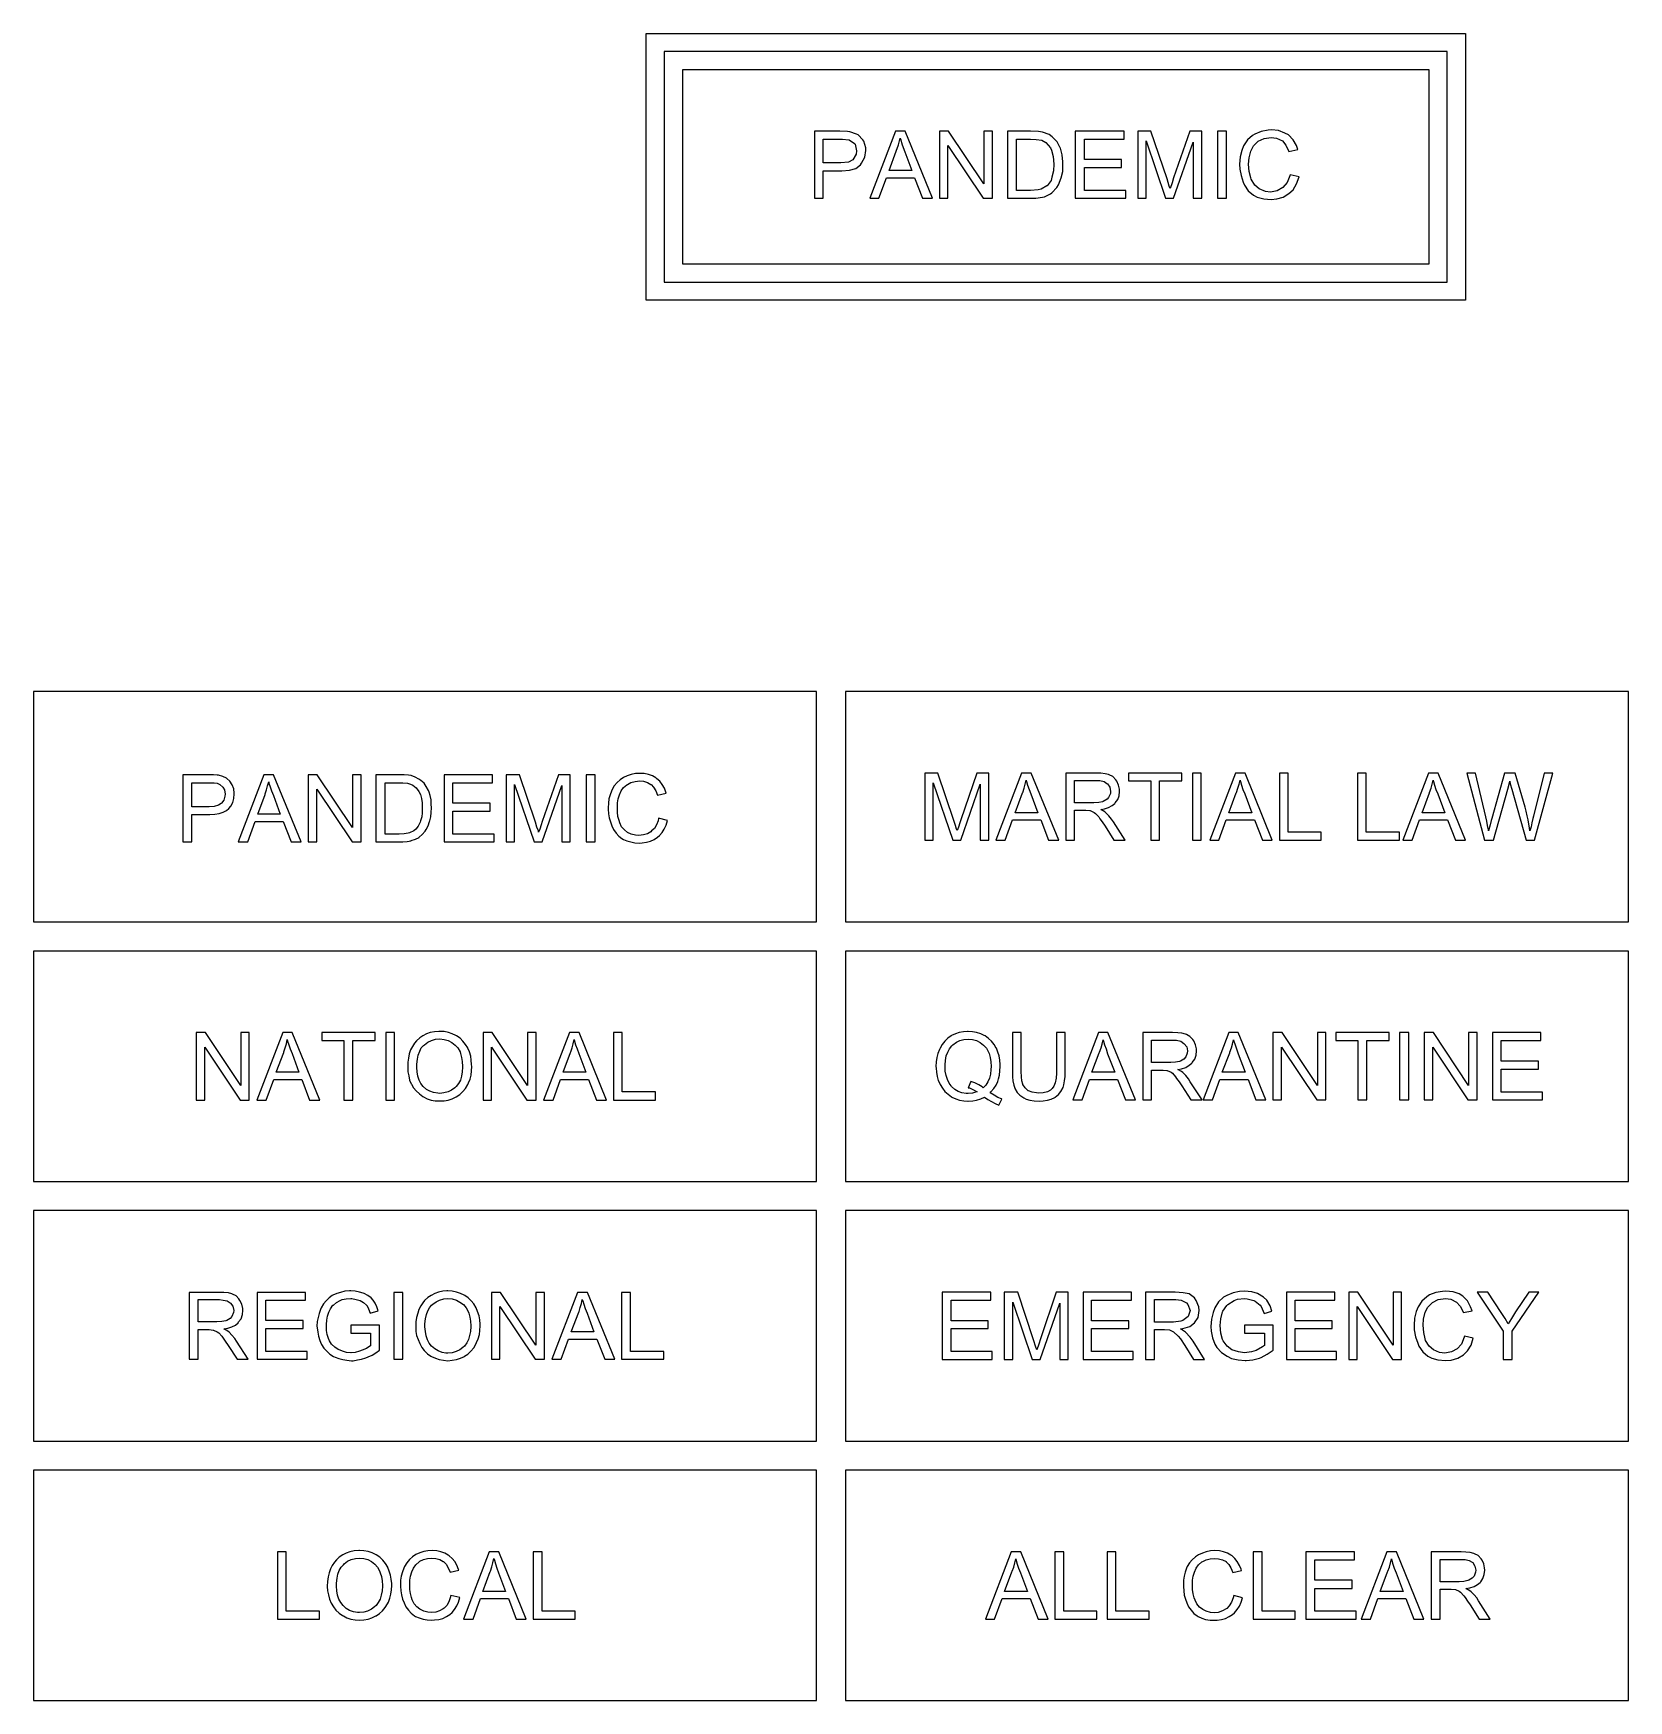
# Model space of a CAD drawing. Header units: inches. Extents: x 209 to 326, y 152 to 200.
# Drawn here: x 304.91 to 310.4, y 170.32 to 176.06 of the extents above; entities that cross this region are included whole.
import ezdxf

# ---------------------------------------------------------------- set-up
doc = ezdxf.new("R2010")
doc.units = ezdxf.units.IN
doc.header["$MEASUREMENT"] = 0

msp = doc.modelspace()

# ---------------------------------------------------------------- linework, layer by layer
at = {"color": 1, "linetype": 'ByBlock'}
for points in [[(307.0187, 176.0577), (309.8376, 176.0577), (309.8376, 175.1398), (307.0187, 175.1398)], [(307.1437, 175.2648), (309.7126, 175.2648), (309.7126, 175.9327), (307.1437, 175.9327)]]:
    msp.add_lwpolyline(points, close=True, dxfattribs=at)
at = {"color": 4, "linetype": 'ByBlock'}
for points in [[(307.0812, 175.2022), (309.7752, 175.2022), (309.7752, 175.9952), (307.0812, 175.9952)], [(304.911, 173.0007), (307.605, 173.0007), (307.605, 173.7937), (304.911, 173.7937)], [(307.705, 173.0007), (310.399, 173.0007), (310.399, 173.7937), (307.705, 173.7937)], [(304.911, 172.1077), (307.605, 172.1077), (307.605, 172.9007), (304.911, 172.9007)], [(307.705, 172.1077), (310.399, 172.1077), (310.399, 172.9007), (307.705, 172.9007)], [(304.911, 171.2147), (307.605, 171.2147), (307.605, 172.0077), (304.911, 172.0077)], [(307.705, 171.2147), (310.399, 171.2147), (310.399, 172.0077), (307.705, 172.0077)], [(304.911, 170.3217), (307.605, 170.3217), (307.605, 171.1147), (304.911, 171.1147)], [(307.705, 170.3217), (310.399, 170.3217), (310.399, 171.1147), (307.705, 171.1147)]]:
    msp.add_lwpolyline(points, close=True, dxfattribs=at)
at = {"color": 2, "linetype": 'ByBlock', "flags": 128}
for points in [[(307.7712, 175.6312), (307.7745, 175.655), (307.7745, 175.6637), (307.768, 175.6865), (307.7647, 175.6919), (307.7485, 175.7082), (307.7431, 175.7114), (307.7202, 175.7191), (307.7116, 175.7202), (307.6856, 175.7212), (307.5978, 175.7212), (307.5978, 175.4902), (307.6281, 175.4902), (307.6281, 175.5845), (307.6877, 175.5845), (307.6921, 175.5845), (307.7192, 175.5867), (307.7409, 175.5932), (307.7561, 175.6052), (307.7604, 175.6106)], [(307.742, 175.642), (307.7301, 175.6225), (307.7148, 175.6149), (307.6888, 175.6117), (307.6281, 175.6117), (307.6281, 175.6941), (307.6877, 175.6941), (307.6942, 175.6941), (307.7159, 175.6919), (307.717, 175.6919), (307.7355, 175.6789), (307.7376, 175.6767), (307.7431, 175.6539)], [(307.91, 175.7212), (307.8764, 175.7212), (307.7886, 175.4902), (307.82, 175.4902), (307.846, 175.5607), (307.9425, 175.5607), (307.9696, 175.4902), (308.0043, 175.4902)], [(307.9328, 175.5856), (307.8547, 175.5856), (307.8797, 175.6528), (307.8872, 175.6746), (307.8927, 175.6973), (307.8937, 175.6952), (307.9002, 175.6746), (307.9089, 175.6496)], [(308.181, 175.7212), (308.181, 175.54), (308.0596, 175.7212), (308.0282, 175.7212), (308.0282, 175.4902), (308.0574, 175.4902), (308.0574, 175.6724), (308.1789, 175.4902), (308.2103, 175.4902), (308.2103, 175.7212)], [(308.4531, 175.616), (308.4499, 175.6398), (308.4445, 175.6627), (308.4434, 175.6637), (308.4326, 175.6843), (308.4163, 175.7017), (308.4055, 175.7093), (308.3827, 175.718), (308.3686, 175.7202), (308.3415, 175.7212), (308.2624, 175.7212), (308.2624, 175.4902), (308.3458, 175.4902), (308.36, 175.4902), (308.3827, 175.4945), (308.3892, 175.4956), (308.4098, 175.5053), (308.4152, 175.5086), (308.4315, 175.527), (308.438, 175.5368), (308.4466, 175.5607), (308.4521, 175.5823), (308.4531, 175.6073)], [(308.4206, 175.5845), (308.4152, 175.5628), (308.412, 175.552), (308.399, 175.5335), (308.3979, 175.5335), (308.3784, 175.5216), (308.3675, 175.5194), (308.3415, 175.5173), (308.2927, 175.5173), (308.2927, 175.6941), (308.3415, 175.6941), (308.361, 175.693), (308.3805, 175.6898), (308.3935, 175.6822), (308.4098, 175.6637), (308.4141, 175.6561), (308.4196, 175.6344), (308.4217, 175.6073)], [(308.5269, 175.5173), (308.5269, 175.5964), (308.6548, 175.5964), (308.6548, 175.6236), (308.5269, 175.6236), (308.5269, 175.6941), (308.6635, 175.6941), (308.6635, 175.7212), (308.4955, 175.7212), (308.4955, 175.4902), (308.6689, 175.4902), (308.6689, 175.5173)], [(308.9009, 175.4902), (308.9302, 175.4902), (308.9302, 175.7212), (308.889, 175.7212), (308.8337, 175.5607), (308.8283, 175.5433), (308.8218, 175.5238), (308.8185, 175.5324), (308.8109, 175.5574), (308.7557, 175.7212), (308.7101, 175.7212), (308.7101, 175.4902), (308.7394, 175.4902), (308.7394, 175.6876), (308.8055, 175.4902), (308.8337, 175.4902), (308.9009, 175.6832)], [(309.0159, 175.7212), (308.9844, 175.7212), (308.9844, 175.4902), (309.0159, 175.4902)], [(309.2566, 175.6713), (309.2446, 175.6919), (309.2283, 175.7082), (309.2164, 175.7147), (309.1947, 175.7234), (309.1698, 175.7256), (309.159, 175.7245), (309.1351, 175.7202), (309.1134, 175.7114), (309.1047, 175.706), (309.0874, 175.6908), (309.0744, 175.6702), (309.0679, 175.655), (309.0625, 175.6323), (309.0603, 175.6073), (309.0614, 175.591), (309.0657, 175.5683), (309.0733, 175.5455), (309.0776, 175.5357), (309.0906, 175.5162), (309.108, 175.501), (309.121, 175.4945), (309.1438, 175.4879), (309.1687, 175.4858), (309.1882, 175.4879), (309.211, 175.4945), (309.2305, 175.5064), (309.2446, 175.5194), (309.2566, 175.54), (309.2652, 175.5639), (309.2348, 175.5715), (309.2337, 175.5672), (309.224, 175.5444), (309.2099, 175.527), (309.1904, 175.5162), (309.1666, 175.5118), (309.1492, 175.514), (309.1275, 175.5227), (309.1134, 175.5357), (309.1004, 175.5563), (309.0993, 175.5607), (309.0939, 175.5823), (309.0917, 175.6073), (309.0939, 175.629), (309.0993, 175.6518), (309.108, 175.6702), (309.1243, 175.6865), (309.1449, 175.6963), (309.1687, 175.6995), (309.1871, 175.6973), (309.2077, 175.6876), (309.2196, 175.6735), (309.2305, 175.6507), (309.2609, 175.6583)], [(305.6012, 173.4254), (305.6021, 173.4409), (305.6021, 173.4438), (305.6002, 173.4585), (305.5953, 173.4721), (305.5866, 173.4847), (305.5769, 173.4944), (305.5759, 173.4954), (305.5633, 173.5012), (305.5478, 173.5051), (305.5439, 173.5061), (305.5302, 173.5071), (305.5128, 173.5071), (305.4253, 173.5071), (305.4253, 173.2757), (305.4564, 173.2757), (305.4564, 173.37), (305.5157, 173.37), (305.5176, 173.37), (305.5351, 173.371), (305.5507, 173.3739), (305.5643, 173.3778), (305.5749, 173.3836), (305.5837, 173.3904), (305.5905, 173.3992), (305.5973, 173.4118)], [(305.5701, 173.4332), (305.5662, 173.4196), (305.5584, 173.4089), (305.5575, 173.4079), (305.5478, 173.4021), (305.5331, 173.3982), (305.5157, 173.3972), (305.4564, 173.3972), (305.4564, 173.4798), (305.5157, 173.4798), (305.5331, 173.4798), (305.5439, 173.4779), (305.5526, 173.474), (305.5633, 173.4643), (305.5681, 173.4546), (305.5711, 173.44)], [(305.7371, 173.5071), (305.7041, 173.5071), (305.6157, 173.2757), (305.6487, 173.2757), (305.674, 173.3457), (305.7702, 173.3457), (305.7974, 173.2757), (305.8323, 173.2757)], [(305.7604, 173.371), (305.6828, 173.371), (305.708, 173.439), (305.709, 173.4409), (305.7129, 173.4546), (305.7167, 173.4691), (305.7206, 173.4827), (305.7216, 173.4779), (305.7255, 173.4653), (305.7303, 173.4517), (305.7371, 173.4351)], [(306.0092, 173.5071), (306.0092, 173.3253), (305.8877, 173.5071), (305.8566, 173.5071), (305.8566, 173.2757), (305.8858, 173.2757), (305.8858, 173.4575), (306.0072, 173.2757), (306.0383, 173.2757), (306.0383, 173.5071)], [(306.2801, 173.406), (306.2792, 173.4205), (306.2763, 173.4351), (306.2724, 173.4477), (306.2704, 173.4526), (306.2627, 173.4662), (306.2549, 173.4779), (306.2442, 173.4876), (306.2374, 173.4924), (306.2247, 173.4993), (306.2102, 173.5042), (306.2014, 173.5061), (306.1869, 173.5071), (306.1694, 173.5071), (306.0897, 173.5071), (306.0897, 173.2757), (306.1733, 173.2757), (306.182, 173.2767), (306.1966, 173.2777), (306.2102, 173.2796), (306.2111, 173.2806), (306.2258, 173.2854), (306.2384, 173.2912), (306.2384, 173.2922), (306.2491, 173.301), (306.2588, 173.3127), (306.2627, 173.3185), (306.2695, 173.3311), (306.2743, 173.3466), (306.2753, 173.3486), (306.2782, 173.3622), (306.2801, 173.3768), (306.2811, 173.3933)], [(306.2491, 173.3923), (306.2491, 173.3758), (306.2471, 173.3622), (306.2432, 173.3486), (306.2413, 173.3437), (306.2345, 173.3301), (306.2267, 173.3195), (306.2199, 173.3136), (306.2053, 173.3078), (306.2005, 173.3059), (306.1869, 173.3039), (306.1694, 173.303), (306.1209, 173.303), (306.1209, 173.4798), (306.1694, 173.4798), (306.182, 173.4798), (306.1976, 173.4779), (306.2082, 173.475), (306.217, 173.4711), (306.2277, 173.4623), (306.2374, 173.4497), (306.2423, 173.439), (306.2462, 173.4254), (306.2491, 173.4108), (306.2491, 173.3933)], [(306.354, 173.303), (306.354, 173.3817), (306.4822, 173.3817), (306.4822, 173.4089), (306.354, 173.4089), (306.354, 173.4798), (306.4909, 173.4798), (306.4909, 173.5071), (306.3238, 173.5071), (306.3238, 173.2757), (306.4958, 173.2757), (306.4958, 173.303)], [(306.7289, 173.2757), (306.758, 173.2757), (306.758, 173.5071), (306.7173, 173.5071), (306.6619, 173.3466), (306.658, 173.335), (306.6531, 173.3204), (306.6492, 173.3098), (306.6483, 173.3136), (306.6434, 173.3272), (306.6386, 173.3437), (306.5832, 173.5071), (306.5375, 173.5071), (306.5375, 173.2757), (306.5667, 173.2757), (306.5667, 173.473), (306.6337, 173.2757), (306.6609, 173.2757), (306.7289, 173.4701)], [(306.8435, 173.5071), (306.8125, 173.5071), (306.8125, 173.2757), (306.8435, 173.2757)], [(307.0873, 173.4468), (307.0825, 173.4614), (307.0747, 173.474), (307.066, 173.4847), (307.0553, 173.4934), (307.0524, 173.4963), (307.0407, 173.5032), (307.0271, 173.508), (307.0125, 173.5109), (306.997, 173.5119), (306.9824, 173.5109), (306.9679, 173.508), (306.9543, 173.5032), (306.9416, 173.4973), (306.93, 173.4895), (306.9193, 173.4808), (306.9096, 173.4691), (306.9018, 173.4565), (306.8998, 173.4507), (306.895, 173.438), (306.8911, 173.4244), (306.8892, 173.4089), (306.8882, 173.3933), (306.8882, 173.3884), (306.8892, 173.3729), (306.8921, 173.3593), (306.896, 173.3447), (306.9008, 173.3311), (306.9066, 173.3185), (306.9154, 173.3059), (306.9251, 173.2961), (306.9358, 173.2874), (306.9407, 173.2845), (306.9523, 173.2796), (306.9659, 173.2757), (306.9805, 173.2728), (306.997, 173.2718), (307.0057, 173.2728), (307.0203, 173.2747), (307.0339, 173.2786), (307.0466, 173.2845), (307.0582, 173.2922), (307.065, 173.298), (307.0737, 173.3088), (307.0815, 173.3204), (307.0883, 173.334), (307.0922, 173.3496), (307.0621, 173.3574), (307.0601, 173.3486), (307.0543, 173.335), (307.0475, 173.3224), (307.0378, 173.3136), (307.0349, 173.3107), (307.0233, 173.3039), (307.0096, 173.3), (306.9941, 173.298), (306.9824, 173.299), (306.9679, 173.303), (306.9552, 173.3088), (306.9446, 173.3175), (306.9348, 173.3282), (306.928, 173.3418), (306.9261, 173.3496), (306.9222, 173.3632), (306.9203, 173.3778), (306.9203, 173.3933), (306.9203, 173.3952), (306.9203, 173.4099), (306.9232, 173.4244), (306.9271, 173.438), (306.9329, 173.4517), (306.9416, 173.4633), (306.9523, 173.4721), (306.9552, 173.474), (306.9669, 173.4808), (306.9814, 173.4837), (306.997, 173.4856), (307.0096, 173.4847), (307.0233, 173.4808), (307.0349, 173.474), (307.0359, 173.473), (307.0446, 173.4643), (307.0524, 173.4517), (307.0582, 173.437), (307.0883, 173.4438)], [(308.1686, 173.2816), (308.1977, 173.2816), (308.1977, 173.5128), (308.1563, 173.5128), (308.1016, 173.3521), (308.098, 173.3412), (308.0931, 173.3266), (308.0895, 173.3157), (308.087, 173.3193), (308.0834, 173.3327), (308.0773, 173.3497), (308.0226, 173.5128), (307.9776, 173.5128), (307.9776, 173.2816), (308.0067, 173.2816), (308.0067, 173.4788), (308.0737, 173.2816), (308.1016, 173.2816), (308.1686, 173.4751)], [(308.3437, 173.5128), (308.3108, 173.5128), (308.222, 173.2816), (308.2536, 173.2816), (308.2792, 173.3521), (308.3765, 173.3521), (308.4032, 173.2816), (308.4385, 173.2816)], [(308.3668, 173.3765), (308.2889, 173.3765), (308.3133, 173.4447), (308.3145, 173.4459), (308.3193, 173.4605), (308.323, 173.4751), (308.3266, 173.4885), (308.3279, 173.4836), (308.3315, 173.4714), (308.3364, 173.4568), (308.3424, 173.441)], [(308.6477, 173.458), (308.644, 173.4714), (308.638, 173.4848), (308.6343, 173.4897), (308.6246, 173.5006), (308.6124, 173.5067), (308.61, 173.5079), (308.5978, 173.5104), (308.5832, 173.5128), (308.565, 173.5128), (308.4629, 173.5128), (308.4629, 173.2816), (308.4932, 173.2816), (308.4932, 173.385), (308.5285, 173.385), (308.5321, 173.385), (308.5455, 173.3838), (308.5467, 173.3838), (308.5601, 173.3777), (308.565, 173.3741), (308.5759, 173.3619), (308.5795, 173.3559), (308.5881, 173.3448), (308.5978, 173.3303), (308.6282, 173.2816), (308.6671, 173.2816), (308.627, 173.3448), (308.6197, 173.3546), (308.6112, 173.3656), (308.6015, 173.3753), (308.5966, 173.379), (308.5832, 173.3875), (308.5954, 173.3899), (308.61, 173.3948), (308.6222, 173.4008), (308.6319, 173.4081), (308.6331, 173.4106), (308.6416, 173.4216), (308.6465, 173.4349), (308.6477, 173.4495)], [(308.6161, 173.4422), (308.61, 173.4289), (308.6051, 173.4228), (308.5918, 173.4154), (308.5893, 173.4142), (308.5759, 173.4118), (308.5589, 173.4106), (308.4932, 173.4106), (308.4932, 173.4873), (308.5662, 173.4873), (308.5795, 173.4873), (308.5942, 173.4836), (308.6039, 173.4775), (308.6064, 173.4763), (308.6137, 173.4641), (308.6161, 173.4495)], [(308.7851, 173.4861), (308.8617, 173.4861), (308.8617, 173.5128), (308.6781, 173.5128), (308.6781, 173.4861), (308.7547, 173.4861), (308.7547, 173.2816), (308.7851, 173.2816)], [(308.9286, 173.5128), (308.8982, 173.5128), (308.8982, 173.2816), (308.9286, 173.2816)], [(309.0794, 173.5128), (309.0466, 173.5128), (308.9578, 173.2816), (308.9894, 173.2816), (309.0149, 173.3521), (309.1122, 173.3521), (309.139, 173.2816), (309.1731, 173.2816)], [(309.1025, 173.3765), (309.0235, 173.3765), (309.049, 173.4447), (309.0502, 173.4459), (309.0551, 173.4605), (309.0587, 173.4751), (309.0624, 173.4885), (309.0636, 173.4836), (309.0673, 173.4714), (309.0721, 173.4568), (309.0782, 173.441)], [(309.2278, 173.3096), (309.2278, 173.5128), (309.1974, 173.5128), (309.1974, 173.2816), (309.3409, 173.2816), (309.3409, 173.3096)], [(309.4966, 173.3096), (309.4966, 173.5128), (309.4662, 173.5128), (309.4662, 173.2816), (309.6109, 173.2816), (309.6109, 173.3096)], [(309.7435, 173.5128), (309.7106, 173.5128), (309.6218, 173.2816), (309.6546, 173.2816), (309.679, 173.3521), (309.7763, 173.3521), (309.803, 173.2816), (309.8383, 173.2816)], [(309.7665, 173.3765), (309.6887, 173.3765), (309.7142, 173.4447), (309.7142, 173.4459), (309.7191, 173.4605), (309.7227, 173.4751), (309.7264, 173.4885), (309.7276, 173.4836), (309.7313, 173.4714), (309.7362, 173.4568), (309.7422, 173.441)], [(310.0718, 173.3644), (310.0694, 173.3571), (310.0657, 173.3412), (310.0633, 173.3278), (310.0596, 173.3145), (310.0584, 173.3242), (310.056, 173.3376), (310.0536, 173.3521), (310.0499, 173.3656), (310.0463, 173.3814), (310.0426, 173.396), (310.0085, 173.5128), (309.972, 173.5128), (309.9283, 173.3571), (309.9259, 173.3497), (309.9222, 173.3351), (309.9173, 173.3145), (309.9173, 173.3181), (309.9137, 173.3327), (309.9113, 173.3473), (309.9076, 173.3619), (309.8724, 173.5128), (309.8419, 173.5128), (309.9028, 173.2816), (309.9344, 173.2816), (309.983, 173.458), (309.9866, 173.4702), (309.9903, 173.4848), (309.9915, 173.4763), (309.9976, 173.458), (310.0463, 173.2816), (310.0754, 173.2816), (310.1386, 173.5128), (310.1083, 173.5128)], [(305.6536, 172.388), (305.6536, 172.6203), (305.6246, 172.6203), (305.6246, 172.4381), (305.5036, 172.6203), (305.4714, 172.6203), (305.4714, 172.388), (305.5014, 172.388), (305.5014, 172.5703), (305.6224, 172.388)], [(305.8013, 172.6203), (305.7691, 172.6203), (305.6802, 172.388), (305.7124, 172.388), (305.7379, 172.4581), (305.8346, 172.4581), (305.8612, 172.388), (305.8968, 172.388)], [(306.01, 172.5926), (306.0867, 172.5926), (306.0867, 172.6203), (305.9035, 172.6203), (305.9035, 172.5926), (305.979, 172.5926), (305.979, 172.388), (306.01, 172.388)], [(306.1534, 172.6203), (306.1233, 172.6203), (306.1233, 172.388), (306.1534, 172.388)], [(306.4188, 172.5103), (306.4177, 172.5247), (306.4155, 172.5392), (306.411, 172.5537), (306.4054, 172.5659), (306.4054, 172.567), (306.3977, 172.5792), (306.3888, 172.5903), (306.3788, 172.6003), (306.3666, 172.6092), (306.3644, 172.6103), (306.3521, 172.6159), (306.3388, 172.6203), (306.3244, 172.6237), (306.3089, 172.6237), (306.3055, 172.6237), (306.2911, 172.6225), (306.2766, 172.6203), (306.2633, 172.6159), (306.2511, 172.6092), (306.24, 172.6015), (306.2289, 172.5915), (306.2222, 172.5836), (306.2155, 172.5725), (306.2089, 172.5603), (306.2044, 172.547), (306.2011, 172.5325), (306.1989, 172.5181), (306.1989, 172.5014), (306.1989, 172.5003), (306.1989, 172.4848), (306.2022, 172.4714), (306.2055, 172.4569), (306.2111, 172.4436), (306.2122, 172.4425), (306.2189, 172.4303), (306.2277, 172.4191), (306.2389, 172.4091), (306.2511, 172.4003), (306.2533, 172.3992), (306.2655, 172.3925), (306.28, 172.388), (306.2933, 172.3858), (306.3089, 172.3847), (306.3244, 172.3858), (306.3377, 172.388), (306.3521, 172.3925), (306.3655, 172.3992), (306.3777, 172.4069), (306.3888, 172.4169), (306.3977, 172.4281), (306.4054, 172.4414), (306.4077, 172.447), (306.4133, 172.4603), (306.4166, 172.4736), (306.4188, 172.4881), (306.4199, 172.5036)], [(306.3877, 172.5014), (306.3866, 172.4848), (306.3843, 172.4703), (306.3799, 172.4569), (306.3732, 172.4447), (306.3655, 172.4347), (306.361, 172.4303), (306.3499, 172.4214), (306.3377, 172.4158), (306.3233, 172.4125), (306.3089, 172.4103), (306.3022, 172.4114), (306.2878, 172.4136), (306.2755, 172.418), (306.2633, 172.4247), (306.2522, 172.4347), (306.2444, 172.4447), (306.2377, 172.4569), (306.2333, 172.4703), (306.2311, 172.4848), (306.23, 172.5003), (306.23, 172.5114), (306.2322, 172.5281), (306.2344, 172.5426), (306.24, 172.5559), (306.2455, 172.567), (306.2533, 172.5759), (306.2566, 172.5781), (306.2677, 172.587), (306.2811, 172.5926), (306.2944, 172.597), (306.3089, 172.5981), (306.3244, 172.5959), (306.3377, 172.5926), (306.351, 172.5858), (306.3621, 172.577), (306.371, 172.567), (306.3788, 172.5537), (306.381, 172.5481), (306.3843, 172.5348), (306.3866, 172.5203), (306.3877, 172.5036)], [(306.6109, 172.6203), (306.6109, 172.4381), (306.4899, 172.6203), (306.4588, 172.6203), (306.4588, 172.388), (306.4876, 172.388), (306.4876, 172.5703), (306.6087, 172.388), (306.6409, 172.388), (306.6409, 172.6203)], [(306.7886, 172.6203), (306.7553, 172.6203), (306.6664, 172.388), (306.6987, 172.388), (306.7242, 172.4581), (306.8209, 172.4581), (306.8486, 172.388), (306.883, 172.388)], [(306.9364, 172.4158), (306.9364, 172.6203), (306.9064, 172.6203), (306.9064, 172.388), (307.0507, 172.388), (307.0507, 172.4158)], [(308.2315, 172.4607), (308.2351, 172.4739), (308.2363, 172.4883), (308.2375, 172.5039), (308.2375, 172.5099), (308.2363, 172.5255), (308.2339, 172.5399), (308.2291, 172.5531), (308.2243, 172.5663), (308.2231, 172.5663), (308.2159, 172.5794), (308.2075, 172.5902), (308.1968, 172.5999), (308.1848, 172.6083), (308.1824, 172.6095), (308.1703, 172.6155), (308.156, 172.6202), (308.1416, 172.6226), (308.1272, 172.6238), (308.1248, 172.6238), (308.1104, 172.6226), (308.0961, 172.6202), (308.0829, 172.6155), (308.0697, 172.6095), (308.0685, 172.6083), (308.0565, 172.6011), (308.0469, 172.5902), (308.0373, 172.5794), (308.0301, 172.5663), (308.0277, 172.5615), (308.0229, 172.5483), (308.0193, 172.5338), (308.0169, 172.5195), (308.0157, 172.5039), (308.0169, 172.4979), (308.0181, 172.4835), (308.0205, 172.4691), (308.0241, 172.4547), (308.0301, 172.4427), (308.0301, 172.4415), (308.0385, 172.4283), (308.0469, 172.4176), (308.0577, 172.4079), (308.0697, 172.3995), (308.0709, 172.3983), (308.0841, 172.3923), (308.0972, 172.3875), (308.1116, 172.3851), (308.126, 172.3839), (308.1272, 172.3839), (308.1428, 172.3851), (308.156, 172.3875), (308.1703, 172.3923), (308.1836, 172.3983), (308.1944, 172.3899), (308.2075, 172.3827), (308.2195, 172.3755), (308.2327, 172.3708), (308.2423, 172.3911), (308.2411, 172.3923), (308.2291, 172.3971), (308.2159, 172.4043), (308.2028, 172.4128), (308.2051, 172.4164), (308.2147, 172.4271), (308.2231, 172.4391), (308.2291, 172.4523)], [(308.2051, 172.4931), (308.204, 172.4775), (308.2004, 172.4631), (308.1944, 172.4511), (308.1872, 172.4391), (308.1788, 172.4295), (308.1752, 172.4331), (308.1631, 172.4403), (308.15, 172.4475), (308.1356, 172.4523), (308.1272, 172.4295), (308.132, 172.4295), (308.1452, 172.4235), (308.1584, 172.4164), (308.156, 172.4164), (308.1416, 172.4116), (308.1272, 172.4103), (308.12, 172.4103), (308.1056, 172.4128), (308.0925, 172.4176), (308.0805, 172.4247), (308.0697, 172.4343), (308.0685, 172.4367), (308.0613, 172.4463), (308.0553, 172.4583), (308.0517, 172.4727), (308.0481, 172.4871), (308.0481, 172.5039), (308.0481, 172.5087), (308.0493, 172.5243), (308.0517, 172.5399), (308.0565, 172.5531), (308.0625, 172.5639), (308.0709, 172.5746), (308.0745, 172.5782), (308.0865, 172.5866), (308.0984, 172.5926), (308.1116, 172.5963), (308.1272, 172.5975), (308.1416, 172.5963), (308.156, 172.5926), (308.1679, 172.5854), (308.18, 172.577), (308.1896, 172.5663), (308.1968, 172.5531), (308.1992, 172.5483), (308.2028, 172.5338), (308.2051, 172.5195), (308.2063, 172.5039)], [(308.4305, 172.4859), (308.4305, 172.4799), (308.4293, 172.4631), (308.4257, 172.4475), (308.4221, 172.4355), (308.4161, 172.4271), (308.4101, 172.4223), (308.3993, 172.4164), (308.3849, 172.4128), (308.3682, 172.4116), (308.3622, 172.4128), (308.3466, 172.4152), (308.3346, 172.4199), (308.3334, 172.4199), (308.3226, 172.4295), (308.3154, 172.4415), (308.3154, 172.4427), (308.3118, 172.4535), (308.3106, 172.4679), (308.3094, 172.4859), (308.3094, 172.6202), (308.2794, 172.6202), (308.2794, 172.4859), (308.2794, 172.4679), (308.2806, 172.4535), (308.2842, 172.4391), (308.2878, 172.4283), (308.2878, 172.4271), (308.295, 172.414), (308.3046, 172.4043), (308.3178, 172.3959), (308.3262, 172.3911), (308.3394, 172.3875), (308.3538, 172.3851), (308.3706, 172.3839), (308.3849, 172.3851), (308.3993, 172.3875), (308.4125, 172.3911), (308.4245, 172.3971), (308.4257, 172.3983), (308.4377, 172.4067), (308.446, 172.4176), (308.4532, 172.4307), (308.4557, 172.4403), (308.4581, 172.4535), (308.4605, 172.4691), (308.4605, 172.4859), (308.4605, 172.6202), (308.4305, 172.6202)], [(308.6079, 172.6202), (308.5755, 172.6202), (308.4868, 172.3887), (308.5192, 172.3887), (308.5444, 172.4583), (308.6403, 172.4583), (308.6678, 172.3887), (308.7026, 172.3887)], [(308.9124, 172.5639), (308.9088, 172.5782), (308.9028, 172.5914), (308.8992, 172.5963), (308.8896, 172.6071), (308.8776, 172.6131), (308.874, 172.6143), (308.862, 172.6178), (308.8476, 172.619), (308.8296, 172.6202), (308.7277, 172.6202), (308.7277, 172.3887), (308.7578, 172.3887), (308.7578, 172.4907), (308.7937, 172.4907), (308.7973, 172.4907), (308.8105, 172.4895), (308.8117, 172.4895), (308.8249, 172.4835), (308.8296, 172.4799), (308.8404, 172.4679), (308.844, 172.4619), (308.8524, 172.4511), (308.862, 172.4367), (308.8932, 172.3887), (308.9316, 172.3887), (308.8908, 172.4511), (308.8848, 172.4607), (308.8752, 172.4727), (308.8656, 172.4823), (308.8608, 172.4859), (308.8476, 172.4931), (308.8608, 172.4955), (308.8752, 172.5003), (308.8872, 172.5075), (308.8968, 172.5147), (308.898, 172.5171), (308.9064, 172.529), (308.9112, 172.5423), (308.9124, 172.5567)], [(309.0562, 172.6202), (309.0239, 172.6202), (308.9352, 172.3887), (308.9675, 172.3887), (308.9927, 172.4583), (309.0898, 172.4583), (309.1161, 172.3887), (309.1509, 172.3887)], [(309.3283, 172.6202), (309.3283, 172.4379), (309.2073, 172.6202), (309.1749, 172.6202), (309.1749, 172.3887), (309.2049, 172.3887), (309.2049, 172.5699), (309.3259, 172.3887), (309.3571, 172.3887), (309.3571, 172.6202)], [(309.4985, 172.5926), (309.5752, 172.5926), (309.5752, 172.6202), (309.3918, 172.6202), (309.3918, 172.5926), (309.4674, 172.5926), (309.4674, 172.3887), (309.4985, 172.3887)], [(309.6424, 172.6202), (309.6112, 172.6202), (309.6112, 172.3887), (309.6424, 172.3887)], [(309.8485, 172.6202), (309.8485, 172.4379), (309.7275, 172.6202), (309.6951, 172.6202), (309.6951, 172.3887), (309.7251, 172.3887), (309.7251, 172.5699), (309.8461, 172.3887), (309.8774, 172.3887), (309.8774, 172.6202)], [(309.96, 172.4152), (309.96, 172.4943), (310.0883, 172.4943), (310.0883, 172.5219), (309.96, 172.5219), (309.96, 172.5926), (310.0967, 172.5926), (310.0967, 172.6202), (309.9301, 172.6202), (309.9301, 172.3887), (310.1027, 172.3887), (310.1027, 172.4152)], [(305.8246, 172.4836), (305.7468, 172.4836), (305.7724, 172.5514), (305.7724, 172.5537), (305.7769, 172.567), (305.7813, 172.5814), (305.7846, 172.5959), (305.7857, 172.5903), (305.7902, 172.5781), (305.7946, 172.5636), (305.8013, 172.5481)], [(306.812, 172.4836), (306.7331, 172.4836), (306.7586, 172.5514), (306.7598, 172.5537), (306.7642, 172.567), (306.7675, 172.5814), (306.7709, 172.5959), (306.7731, 172.5903), (306.7764, 172.5781), (306.782, 172.5636), (306.7875, 172.5481)], [(308.6319, 172.4835), (308.5527, 172.4835), (308.5779, 172.5507), (308.5791, 172.5531), (308.5839, 172.5675), (308.5875, 172.5806), (308.5911, 172.595), (308.5923, 172.5902), (308.5959, 172.5782), (308.6019, 172.5639), (308.6067, 172.5471)], [(308.88, 172.5495), (308.8752, 172.5363), (308.8692, 172.529), (308.8572, 172.5219), (308.8536, 172.5207), (308.8404, 172.5183), (308.8237, 172.5171), (308.7578, 172.5171), (308.7578, 172.5938), (308.8308, 172.5938), (308.844, 172.5938), (308.8584, 172.5902), (308.8692, 172.583), (308.8704, 172.5818), (308.8788, 172.5711), (308.8812, 172.5567)], [(309.0802, 172.4835), (309.001, 172.4835), (309.0275, 172.5507), (309.0275, 172.5531), (309.0323, 172.5675), (309.0359, 172.5806), (309.0395, 172.595), (309.0407, 172.5902), (309.0454, 172.5782), (309.0502, 172.5639), (309.0562, 172.5471)], [(305.5798, 171.5932), (305.5667, 171.6004), (305.5798, 171.6028), (305.5942, 171.6076), (305.6062, 171.6136), (305.6158, 171.622), (305.617, 171.6244), (305.6254, 171.6352), (305.6302, 171.6496), (305.6314, 171.6639), (305.6314, 171.6711), (305.6278, 171.6856), (305.6218, 171.6988), (305.6182, 171.7035), (305.6086, 171.7143), (305.5966, 171.7203), (305.5942, 171.7215), (305.5822, 171.7251), (305.5667, 171.7263), (305.5499, 171.7263), (305.4468, 171.7263), (305.4468, 171.4961), (305.4779, 171.4961), (305.4779, 171.598), (305.5127, 171.598), (305.5163, 171.598), (305.5295, 171.5968), (305.5307, 171.5968), (305.5439, 171.5908), (305.5487, 171.5872), (305.5595, 171.5752), (305.5643, 171.5692), (305.5714, 171.5584), (305.581, 171.544), (305.6122, 171.4961), (305.6505, 171.4961), (305.6098, 171.5584), (305.6038, 171.568), (305.5942, 171.5788), (305.5846, 171.5896)], [(305.599, 171.6567), (305.5942, 171.6436), (305.5882, 171.6364), (305.5762, 171.6292), (305.5726, 171.628), (305.5595, 171.6256), (305.5427, 171.6244), (305.4779, 171.6244), (305.4779, 171.7012), (305.5511, 171.7012), (305.5643, 171.7), (305.5774, 171.6976), (305.5882, 171.6904), (305.5894, 171.6892), (305.5978, 171.6784), (305.6002, 171.6639)], [(305.7105, 171.5224), (305.7105, 171.6016), (305.8388, 171.6016), (305.8388, 171.6292), (305.7105, 171.6292), (305.7105, 171.7), (305.8472, 171.7), (305.8472, 171.7263), (305.6805, 171.7263), (305.6805, 171.4961), (305.8531, 171.4961), (305.8531, 171.5224)], [(306.0929, 171.676), (306.0869, 171.6892), (306.0797, 171.7), (306.0737, 171.7071), (306.0617, 171.7155), (306.0485, 171.7227), (306.0461, 171.7239), (306.0329, 171.7275), (306.0186, 171.7299), (306.003, 171.7311), (305.9982, 171.7311), (305.9826, 171.7299), (305.9682, 171.7263), (305.9551, 171.7227), (305.9418, 171.7167), (305.9394, 171.7155), (305.9286, 171.7071), (305.9178, 171.6976), (305.9095, 171.6868), (305.9011, 171.6736), (305.8987, 171.6675), (305.8939, 171.6532), (305.8903, 171.64), (305.8879, 171.6256), (305.8867, 171.61), (305.8879, 171.604), (305.8891, 171.5896), (305.8915, 171.5752), (305.8963, 171.5608), (305.9011, 171.5488), (305.9023, 171.5464), (305.9107, 171.5344), (305.9202, 171.5236), (305.931, 171.514), (305.9431, 171.5056), (305.9491, 171.5033), (305.9622, 171.4985), (305.9754, 171.4949), (305.9898, 171.4925), (306.0054, 171.4913), (306.0114, 171.4913), (306.0257, 171.4937), (306.0401, 171.4961), (306.0545, 171.5009), (306.0629, 171.5044), (306.0761, 171.5104), (306.0893, 171.5188), (306.1013, 171.5272), (306.1013, 171.6136), (306.003, 171.6136), (306.003, 171.586), (306.0713, 171.586), (306.0713, 171.5428), (306.0689, 171.5416), (306.0569, 171.5332), (306.0425, 171.5272), (306.0329, 171.5236), (306.0186, 171.52), (306.0042, 171.5188), (306.003, 171.5188), (305.9886, 171.52), (305.9742, 171.5236), (305.961, 171.5296), (305.9598, 171.5296), (305.9479, 171.538), (305.937, 171.5476), (305.9298, 171.5596), (305.9262, 171.568), (305.9214, 171.5812), (305.919, 171.5956), (305.919, 171.6124), (305.919, 171.616), (305.9202, 171.6304), (305.9226, 171.6448), (305.9274, 171.6579), (305.9334, 171.6699), (305.9418, 171.682), (305.9431, 171.682), (305.9539, 171.6916), (305.967, 171.6988), (305.973, 171.7012), (305.9874, 171.7035), (306.003, 171.7047), (306.0066, 171.7047), (306.021, 171.7023), (306.0353, 171.6988), (306.0473, 171.6916), (306.0569, 171.682), (306.0581, 171.682), (306.0641, 171.6699), (306.0701, 171.6544), (306.0977, 171.6627)], [(306.1816, 171.7263), (306.1516, 171.7263), (306.1516, 171.4961), (306.1816, 171.4961)], [(306.4477, 171.6172), (306.4465, 171.6316), (306.4441, 171.646), (306.4393, 171.6603), (306.4345, 171.6736), (306.4261, 171.6868), (306.4177, 171.6976), (306.407, 171.7071), (306.395, 171.7155), (306.3926, 171.7167), (306.3806, 171.7227), (306.3662, 171.7275), (306.3518, 171.7299), (306.3374, 171.7311), (306.3338, 171.7311), (306.3194, 171.7299), (306.305, 171.7275), (306.2919, 171.7227), (306.2799, 171.7155), (306.2679, 171.7083), (306.2571, 171.6988), (306.2511, 171.6904), (306.2439, 171.6796), (306.2368, 171.6675), (306.2332, 171.6544), (306.2296, 171.64), (306.2272, 171.6244), (306.2272, 171.6088), (306.2272, 171.6064), (306.2272, 171.592), (306.2296, 171.5776), (306.2344, 171.5644), (306.2403, 171.55), (306.2475, 171.5368), (306.2559, 171.526), (306.2667, 171.5152), (306.2787, 171.5068), (306.2811, 171.5056), (306.2943, 171.4997), (306.3074, 171.4949), (306.3218, 171.4925), (306.3374, 171.4913), (306.3518, 171.4925), (306.3662, 171.4949), (306.3806, 171.4997), (306.3938, 171.5056), (306.3938, 171.5068), (306.4058, 171.514), (306.4165, 171.5236), (306.4261, 171.5356), (306.4333, 171.5476), (306.4357, 171.5536), (306.4417, 171.5668), (306.4453, 171.5812), (306.4465, 171.5956), (306.4477, 171.6112)], [(306.4165, 171.6088), (306.4153, 171.592), (306.4117, 171.5776), (306.4082, 171.5644), (306.4022, 171.5524), (306.3938, 171.5416), (306.389, 171.5368), (306.3782, 171.5284), (306.365, 171.5224), (306.3518, 171.5188), (306.3374, 171.5176), (306.3302, 171.5176), (306.317, 171.52), (306.3038, 171.5248), (306.2919, 171.532), (306.2811, 171.5416), (306.2727, 171.5512), (306.2667, 171.5632), (306.2619, 171.5764), (306.2595, 171.592), (306.2583, 171.6076), (306.2583, 171.6184), (306.2595, 171.6352), (306.2631, 171.6496), (306.2679, 171.6627), (306.2739, 171.6736), (306.2811, 171.682), (306.2847, 171.6856), (306.2967, 171.694), (306.3086, 171.7), (306.323, 171.7035), (306.3374, 171.7047), (306.3518, 171.7035), (306.3662, 171.7), (306.3782, 171.6928), (306.3902, 171.6844), (306.3998, 171.6736), (306.407, 171.6603), (306.4094, 171.6544), (306.4129, 171.6412), (306.4153, 171.6268), (306.4165, 171.6112)], [(306.6395, 171.7263), (306.6395, 171.5452), (306.5185, 171.7263), (306.4872, 171.7263), (306.4872, 171.4961), (306.5161, 171.4961), (306.5161, 171.6772), (306.6371, 171.4961), (306.6695, 171.4961), (306.6695, 171.7263)], [(306.8169, 171.7263), (306.7833, 171.7263), (306.6946, 171.4961), (306.727, 171.4961), (306.7522, 171.5656), (306.8493, 171.5656), (306.8768, 171.4961), (306.9116, 171.4961)], [(306.8397, 171.5908), (306.7617, 171.5908), (306.787, 171.6579), (306.7882, 171.6603), (306.7918, 171.6748), (306.7966, 171.688), (306.799, 171.7023), (306.8013, 171.6976), (306.8049, 171.6856), (306.8097, 171.6711), (306.8157, 171.6544)], [(306.9656, 171.5224), (306.9656, 171.7263), (306.9344, 171.7263), (306.9344, 171.4961), (307.0795, 171.4961), (307.0795, 171.5224)], [(308.0679, 171.6019), (308.1957, 171.6019), (308.1957, 171.628), (308.0679, 171.628), (308.0679, 171.7), (308.2044, 171.7), (308.2044, 171.7273), (308.0369, 171.7273), (308.0369, 171.4951), (308.2094, 171.4951), (308.2094, 171.5225), (308.0679, 171.5225)], [(308.4426, 171.4951), (308.4711, 171.4951), (308.4711, 171.7273), (308.4301, 171.7273), (308.3756, 171.5659), (308.3694, 171.5485), (308.3632, 171.5287), (308.3595, 171.5373), (308.352, 171.5634), (308.2975, 171.7273), (308.2503, 171.7273), (308.2503, 171.4951), (308.28, 171.4951), (308.28, 171.6925), (308.3471, 171.4951), (308.3743, 171.4951), (308.4426, 171.6888)], [(308.5517, 171.5225), (308.5517, 171.6019), (308.6795, 171.6019), (308.6795, 171.628), (308.5517, 171.628), (308.5517, 171.7), (308.6882, 171.7), (308.6882, 171.7273), (308.522, 171.7273), (308.522, 171.4951), (308.6944, 171.4951), (308.6944, 171.5225)], [(308.9202, 171.6764), (308.9115, 171.6987), (308.9053, 171.7074), (308.8867, 171.7211), (308.8668, 171.7248), (308.8395, 171.7273), (308.7366, 171.7273), (308.7366, 171.4951), (308.7676, 171.4951), (308.7676, 171.5982), (308.8023, 171.5982), (308.8197, 171.5969), (308.8333, 171.5907), (308.8494, 171.5758), (308.8569, 171.5659), (308.8718, 171.5435), (308.9016, 171.4951), (308.94, 171.4951), (308.9004, 171.5584), (308.8904, 171.5721), (308.8742, 171.5895), (308.8569, 171.6006), (308.8656, 171.6019), (308.8892, 171.6093), (308.9053, 171.6217), (308.9177, 171.6404), (308.9214, 171.664)], [(308.8904, 171.664), (308.8842, 171.6429), (308.8656, 171.6292), (308.8581, 171.6267), (308.8333, 171.6242), (308.7676, 171.6242), (308.7676, 171.7012), (308.8408, 171.7012), (308.8594, 171.7), (308.878, 171.69), (308.883, 171.685)], [(309.1658, 171.6801), (309.1546, 171.7), (309.1434, 171.7099), (309.1224, 171.7223), (309.1025, 171.7285), (309.0777, 171.731), (309.0604, 171.7297), (309.0381, 171.7248), (309.0169, 171.7161), (309.0057, 171.7099), (308.9884, 171.6938), (308.976, 171.6726), (308.9698, 171.6565), (308.9636, 171.6342), (308.9611, 171.6093), (308.9623, 171.5932), (308.9673, 171.5696), (308.976, 171.5485), (308.9822, 171.5361), (308.9983, 171.52), (309.0181, 171.5063), (309.0331, 171.4988), (309.0554, 171.4939), (309.0802, 171.4914), (309.0827, 171.4914), (309.1063, 171.4939), (309.1286, 171.5001), (309.1348, 171.5026), (309.1558, 171.5138), (309.1758, 171.5274), (309.1758, 171.613), (309.0777, 171.613), (309.0777, 171.5858), (309.1459, 171.5858), (309.1459, 171.5435), (309.1397, 171.5386), (309.1174, 171.5262), (309.1013, 171.5212), (309.0777, 171.5187), (309.0567, 171.5212), (309.0343, 171.5287), (309.0181, 171.5411), (309.0045, 171.5597), (309.002, 171.5647), (308.9958, 171.5858), (308.9933, 171.6118), (308.9958, 171.6354), (309.002, 171.659), (309.0033, 171.6615), (309.0169, 171.6813), (309.0206, 171.685), (309.0418, 171.6987), (309.0529, 171.7025), (309.0777, 171.7049), (309.0864, 171.7037), (309.11, 171.6987), (309.1137, 171.6963), (309.131, 171.6826), (309.1348, 171.6776), (309.1447, 171.654), (309.172, 171.6615)], [(309.2514, 171.5225), (309.2514, 171.6019), (309.3792, 171.6019), (309.3792, 171.628), (309.2514, 171.628), (309.2514, 171.7), (309.3879, 171.7), (309.3879, 171.7273), (309.2216, 171.7273), (309.2216, 171.4951), (309.3941, 171.4951), (309.3941, 171.5225)], [(309.5888, 171.7273), (309.5888, 171.5448), (309.4673, 171.7273), (309.4362, 171.7273), (309.4362, 171.4951), (309.4648, 171.4951), (309.4648, 171.6776), (309.5863, 171.4951), (309.6174, 171.4951), (309.6174, 171.7273)], [(309.8555, 171.6764), (309.8444, 171.6975), (309.8282, 171.7136), (309.8158, 171.7211), (309.7948, 171.7285), (309.77, 171.731), (309.7588, 171.7297), (309.7352, 171.726), (309.7141, 171.7173), (309.7042, 171.7111), (309.6881, 171.6963), (309.6744, 171.6764), (309.6682, 171.6602), (309.662, 171.6379), (309.6608, 171.613), (309.6608, 171.5969), (309.6657, 171.5734), (309.6732, 171.551), (309.6769, 171.5411), (309.6905, 171.5212), (309.7079, 171.5063), (309.7215, 171.5001), (309.7426, 171.4939), (309.7687, 171.4914), (309.7886, 171.4926), (309.8109, 171.5001), (309.8307, 171.5113), (309.8444, 171.5249), (309.8568, 171.5448), (309.8642, 171.5684), (309.8344, 171.5758), (309.8332, 171.5721), (309.8245, 171.5485), (309.8096, 171.5324), (309.7898, 171.5212), (309.7662, 171.5175), (309.7488, 171.52), (309.7277, 171.5287), (309.7129, 171.5411), (309.7005, 171.5609), (309.6992, 171.5659), (309.6943, 171.5882), (309.6918, 171.613), (309.693, 171.6342), (309.6992, 171.6578), (309.7079, 171.6751), (309.724, 171.6913), (309.7439, 171.7012), (309.7687, 171.7049), (309.7873, 171.7025), (309.8072, 171.6925), (309.8196, 171.6788), (309.8307, 171.6565), (309.8605, 171.6627)], [(309.9982, 171.5932), (310.09, 171.7273), (310.0553, 171.7273), (310.0093, 171.659), (309.9957, 171.6367), (309.9845, 171.618), (309.9746, 171.6367), (309.961, 171.6565), (309.9151, 171.7273), (309.8778, 171.7273), (309.9672, 171.5932), (309.9672, 171.4951), (309.9982, 171.4951)], [(305.8953, 170.6299), (305.7812, 170.6299), (305.7812, 170.834), (305.7505, 170.834), (305.7505, 170.6024), (305.8953, 170.6024)], [(306.1437, 170.7243), (306.1422, 170.7396), (306.1391, 170.7534), (306.1353, 170.7673), (306.1299, 170.7803), (306.1299, 170.7811), (306.1222, 170.7933), (306.113, 170.8048), (306.103, 170.8148), (306.0908, 170.8232), (306.0885, 170.824), (306.0762, 170.8301), (306.0624, 170.8348), (306.0479, 170.8371), (306.0333, 170.8386), (306.0303, 170.8386), (306.0149, 170.8371), (306.0003, 170.834), (305.9873, 170.8294), (305.9751, 170.8232), (305.9636, 170.8156), (305.9536, 170.8056), (305.9467, 170.798), (305.9391, 170.7864), (305.9329, 170.7749), (305.9283, 170.7611), (305.9252, 170.7473), (305.9229, 170.732), (305.9222, 170.7151), (305.9222, 170.7143), (305.9229, 170.6998), (305.926, 170.6852), (305.9298, 170.6714), (305.936, 170.6576), (305.936, 170.6568), (305.9437, 170.6446), (305.9521, 170.633), (305.9628, 170.6231), (305.9743, 170.6146), (305.9774, 170.6131), (305.9896, 170.607), (306.0034, 170.6024), (306.018, 170.5993), (306.0326, 170.5985), (306.0333, 170.5985), (306.0479, 170.6001), (306.0624, 170.6024), (306.0755, 170.607), (306.0893, 170.6131), (306.09, 170.6139), (306.1015, 170.6215), (306.1122, 170.6307), (306.1215, 170.6423), (306.1291, 170.6553), (306.1322, 170.6606), (306.1368, 170.6744), (306.1406, 170.6883), (306.1429, 170.7028), (306.1437, 170.7182)], [(306.3736, 170.7734), (306.3683, 170.7879), (306.3606, 170.8002), (306.3522, 170.811), (306.3414, 170.8202), (306.3384, 170.8225), (306.3261, 170.8294), (306.3131, 170.834), (306.2985, 170.8371), (306.2832, 170.8378), (306.2679, 170.8371), (306.2541, 170.8348), (306.2403, 170.8301), (306.2272, 170.824), (306.2158, 170.8163), (306.205, 170.8071), (306.1958, 170.7964), (306.1881, 170.7833), (306.1851, 170.7772), (306.1805, 170.765), (306.1766, 170.7504), (306.1743, 170.7358), (306.1743, 170.7205), (306.1743, 170.7151), (306.1751, 170.6998), (306.1774, 170.686), (306.1812, 170.6714), (306.1866, 170.6583), (306.1927, 170.6446), (306.2012, 170.633), (306.2112, 170.6223), (306.2219, 170.6139), (306.2257, 170.6116), (306.238, 170.6062), (306.2518, 170.6024), (306.2663, 170.5993), (306.2824, 170.5985), (306.2908, 170.5993), (306.3062, 170.6008), (306.32, 170.6047), (306.3322, 170.6108), (306.3437, 170.6185), (306.3514, 170.6254), (306.3598, 170.6353), (306.3675, 170.6476), (306.3736, 170.6606), (306.3782, 170.676), (306.3476, 170.6837), (306.3453, 170.6752), (306.3399, 170.6614), (306.333, 170.6491), (306.3238, 170.64), (306.3208, 170.6377), (306.3085, 170.6307), (306.2955, 170.6261), (306.2801, 170.6254), (306.2679, 170.6261), (306.2541, 170.6292), (306.241, 170.6361), (306.2303, 170.6446), (306.2211, 170.6553), (306.2142, 170.6691), (306.2119, 170.676), (306.2081, 170.6898), (306.2066, 170.7044), (306.2058, 170.7205), (306.2058, 170.7213), (306.2066, 170.7366), (306.2089, 170.7504), (306.2127, 170.765), (306.2188, 170.778), (306.2272, 170.7895), (306.238, 170.7995), (306.241, 170.801), (306.2533, 170.8071), (306.2671, 170.811), (306.2824, 170.8117), (306.2955, 170.811), (306.3093, 170.8071), (306.3208, 170.8002), (306.3215, 170.8002), (306.3307, 170.791), (306.3384, 170.7788), (306.3445, 170.7634), (306.3744, 170.7711)], [(306.5124, 170.834), (306.4794, 170.834), (306.3905, 170.6024), (306.4235, 170.6024), (306.4487, 170.6729), (306.5453, 170.6729), (306.5722, 170.6024), (306.6066, 170.6024)], [(306.6611, 170.6299), (306.6611, 170.834), (306.6304, 170.834), (306.6304, 170.6024), (306.7745, 170.6024), (306.7745, 170.6299)], [(308.4024, 170.6022), (308.3077, 170.8342), (308.2749, 170.8342), (308.1863, 170.6022), (308.2179, 170.6022), (308.2434, 170.6726), (308.3404, 170.6726), (308.3672, 170.6022)], [(308.4557, 170.629), (308.4557, 170.8342), (308.4254, 170.8342), (308.4254, 170.6022), (308.5698, 170.6022), (308.5698, 170.629)], [(308.6354, 170.629), (308.6354, 170.8342), (308.605, 170.8342), (308.605, 170.6022), (308.7494, 170.6022), (308.7494, 170.629)], [(309.0663, 170.7735), (309.0602, 170.7868), (309.0528, 170.8001), (309.0443, 170.8111), (309.0346, 170.8196), (309.031, 170.822), (309.0189, 170.8293), (309.0055, 170.8342), (308.991, 170.8366), (308.9752, 170.8378), (308.9606, 170.8366), (308.9461, 170.8342), (308.9327, 170.8293), (308.9194, 170.8233), (308.9084, 170.816), (308.8975, 170.8062), (308.8878, 170.7953), (308.8805, 170.7832), (308.8781, 170.7771), (308.8732, 170.7637), (308.8696, 170.7504), (308.8672, 170.7358), (308.8672, 170.72), (308.8672, 170.7139), (308.8684, 170.6994), (308.8696, 170.6848), (308.8745, 170.6714), (308.8793, 170.6581), (308.8854, 170.6447), (308.8939, 170.6326), (308.9036, 170.6216), (308.9145, 170.6131), (308.9182, 170.6107), (308.9303, 170.6058), (308.9437, 170.601), (308.9594, 170.5986), (308.9752, 170.5986), (308.9837, 170.5986), (308.9983, 170.601), (309.0116, 170.6046), (309.0249, 170.6107), (309.0359, 170.618), (309.0431, 170.6241), (309.0528, 170.635), (309.0602, 170.6472), (309.0663, 170.6605), (309.0711, 170.6751), (309.0407, 170.6835), (309.0383, 170.6751), (309.0322, 170.6605), (309.0249, 170.6484), (309.0164, 170.6387), (309.014, 170.6374), (309.0019, 170.6302), (308.9873, 170.6253), (308.9728, 170.6241), (308.9606, 170.6253), (308.9461, 170.629), (308.934, 170.635), (308.923, 170.6435), (308.9133, 170.6544), (308.9072, 170.6678), (308.9048, 170.6751), (308.9011, 170.6897), (308.8987, 170.7042), (308.8987, 170.72), (308.8987, 170.7212), (308.8987, 170.7358), (308.9011, 170.7504), (308.906, 170.7637), (308.9108, 170.7771), (308.9194, 170.7892), (308.9303, 170.7989), (308.934, 170.8001), (308.9461, 170.8062), (308.9594, 170.8098), (308.9752, 170.8111), (308.9885, 170.8098), (309.0019, 170.8062), (309.014, 170.8001), (309.014, 170.7989), (309.0237, 170.7904), (309.031, 170.7783), (309.0371, 170.7625), (309.0675, 170.7698)], [(309.1378, 170.629), (309.1378, 170.8342), (309.1075, 170.8342), (309.1075, 170.6022), (309.2519, 170.6022), (309.2519, 170.629)], [(309.3198, 170.629), (309.3198, 170.7079), (309.4473, 170.7079), (309.4473, 170.7358), (309.3198, 170.7358), (309.3198, 170.8062), (309.4558, 170.8062), (309.4558, 170.8342), (309.2883, 170.8342), (309.2883, 170.6022), (309.4618, 170.6022), (309.4618, 170.629)], [(309.6002, 170.8342), (309.5674, 170.8342), (309.4788, 170.6022), (309.5104, 170.6022), (309.5359, 170.6726), (309.633, 170.6726), (309.6597, 170.6022), (309.6949, 170.6022)], [(309.9036, 170.7783), (309.9012, 170.7929), (309.8951, 170.805), (309.8915, 170.8098), (309.8818, 170.8208), (309.8684, 170.8269), (309.866, 170.8281), (309.8539, 170.8317), (309.8393, 170.833), (309.8223, 170.8342), (309.7191, 170.8342), (309.7191, 170.6022), (309.7507, 170.6022), (309.7507, 170.7054), (309.7859, 170.7054), (309.7884, 170.7054), (309.8029, 170.7042), (309.8163, 170.6982), (309.8211, 170.6945), (309.832, 170.6823), (309.8369, 170.6763), (309.8442, 170.6641), (309.8539, 170.6508), (309.8842, 170.6022), (309.9231, 170.6022), (309.883, 170.6653), (309.8769, 170.6751), (309.8672, 170.686), (309.8575, 170.6957), (309.8527, 170.6994), (309.8393, 170.7079), (309.8527, 170.7103), (309.8672, 170.7139), (309.8793, 170.7212), (309.8878, 170.7285), (309.8903, 170.7309), (309.8975, 170.7418), (309.9024, 170.7553), (309.9048, 170.771)], [(306.1122, 170.7159), (306.1107, 170.6998), (306.1076, 170.6844), (306.1038, 170.6714), (306.0977, 170.6599), (306.09, 170.6491), (306.0847, 170.6446), (306.0739, 170.6361), (306.0609, 170.6299), (306.0479, 170.6261), (306.0326, 170.6254), (306.0264, 170.6254), (306.0126, 170.6277), (305.9988, 170.6322), (305.9873, 170.6392), (305.9766, 170.6491), (305.9689, 170.6591), (305.962, 170.6706), (305.9574, 170.6844), (305.9551, 170.699), (305.9536, 170.7151), (305.9544, 170.7258), (305.9559, 170.7427), (305.959, 170.7573), (305.9636, 170.7696), (305.9697, 170.7811), (305.9774, 170.7895), (305.9804, 170.7925), (305.9919, 170.801), (306.0049, 170.8071), (306.0187, 170.811), (306.0333, 170.8117), (306.0479, 170.811), (306.0617, 170.8071), (306.0747, 170.8002), (306.0854, 170.7918), (306.0954, 170.7811), (306.1023, 170.768), (306.1046, 170.7619), (306.1084, 170.7488), (306.1115, 170.7343), (306.1122, 170.7182)], [(306.5354, 170.6975), (306.4572, 170.6975), (306.4825, 170.7657), (306.4833, 170.7673), (306.4879, 170.7818), (306.4917, 170.7957), (306.4955, 170.8102), (306.4971, 170.8048), (306.5009, 170.7925), (306.5055, 170.778), (306.5116, 170.7619)], [(308.3307, 170.697), (308.2519, 170.697), (308.2774, 170.765), (308.2786, 170.7674), (308.2834, 170.7807), (308.2871, 170.7953), (308.2907, 170.8098), (308.2919, 170.8038), (308.2956, 170.7916), (308.3004, 170.7771), (308.3065, 170.7613)], [(309.6232, 170.697), (309.5444, 170.697), (309.5699, 170.765), (309.5711, 170.7674), (309.5759, 170.7807), (309.5796, 170.7953), (309.5832, 170.8098), (309.5844, 170.8038), (309.5881, 170.7916), (309.5929, 170.7771), (309.599, 170.7613)], [(309.8721, 170.7637), (309.8672, 170.7504), (309.8611, 170.7431), (309.849, 170.7358), (309.8454, 170.7346), (309.832, 170.7321), (309.8163, 170.7309), (309.7507, 170.7309), (309.7507, 170.8074), (309.8235, 170.8074), (309.8369, 170.8074), (309.8502, 170.8038), (309.8611, 170.7977), (309.8624, 170.7965), (309.8696, 170.7844), (309.8733, 170.771)]]:
    msp.add_lwpolyline(points, close=True, dxfattribs=at)

doc.saveas('drawing.dxf')
